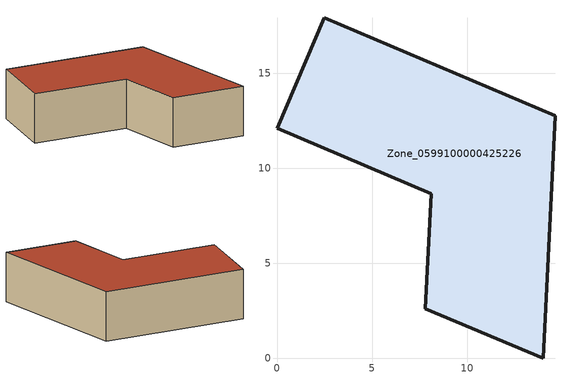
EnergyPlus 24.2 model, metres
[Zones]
Zone_0599100000425226
 floor ground (C_G): 2.48,17.93 14.63,12.76 14,0 7.8,2.62 8.11,8.66 0,12.12 z0
 wall outside (C_F): 14.63,12.76 2.48,17.93 0,12.12 8.11,8.66 7.8,2.62 14,0 14.63,12.76 z0:4.71
 roof outside (C_R): 14,0 14.63,12.76 2.48,17.93 0,12.12 8.11,8.66 7.8,2.62 z4.71
[BUILDING]
Pand.0599100000425226: North Axis=0; Terrain=City; Loads Convergence Tolerance Value=0.04; Temperature Convergence Tolerance Value=0.4; Solar Distribution=FullExterior; Maximum Number of Warmup Days=25; Minimum Number of Warmup Days=1
[Site:Location]
Rotterdam.The.Hague.AP_ZH_NLD Design_Conditions: Latitude=51.96; Longitude=4.45; Time Zone=1; Elevation=-4.5
[SITE:GROUNDTEMPERATURE:BUILDINGSURFACE]
18, 18, 18, 18, 18, 18, 18, 18, 18, 18, 18, 18
[MATERIAL] Thermal Absorptance=0.9; Solar Absorptance=0.7; Visible Absorptance=0.7
Name | Roughness | Thickness | Conductivity | Density | Specific Heat
G.TI.2006-2014 | MediumSmooth | 0.15 | 0.06 | 540 | 1210
F.TI.2006-2014 | Rough | 0.3 | 0.12 | 1920 | 840
R.TI.2006-2014 | MediumRough | 0.2 | 0.08 | 1500 | 1000
[CONSTRUCTION]
C_G: G.TI.2006-2014
C_F: F.TI.2006-2014
C_R: R.TI.2006-2014
[ZONE]
Zone_0599100000425226: Type=1; Multiplier=1; Ceiling Height=Autocalculate; Volume=Autocalculate; Floor Area=autocalculate; Part of Total Floor Area=Yes
[ZONEINFILTRATION:DESIGNFLOWRATE]
Infil_Zone_0599100000425226: Zone or ZoneList or Space or SpaceList=Zone_0599100000425226; Schedule=AlwaysOn; Design Flow Rate Calculation Method=Flow/Area; Flow Rate per Floor Area=0.0015; Constant Term Coefficient=1; Temperature Term Coefficient=0; Velocity Term Coefficient=0; Velocity Squared Term Coefficient=0
[HVACTEMPLATE:ZONE:IDEALLOADSAIRSYSTEM]
Zone_0599100000425226: Maximum Heating Supply Air Temperature=50; Minimum Cooling Supply Air Temperature=13; Maximum Heating Supply Air Humidity Ratio=0.0156; Minimum Cooling Supply Air Humidity Ratio=0.0077; Heating Limit=NoLimit; Cooling Limit=NoLimit; Dehumidification Control Type=ConstantSensibleHeatRatio; Cooling Sensible Heat Ratio=0.7; Dehumidification Setpoint=60; Humidification Control Type=None; Humidification Setpoint=30; Outdoor Air Method=None; Outdoor Air Flow Rate per Person=0.00944; Outdoor Air Flow Rate per Zone Floor Area=0; Outdoor Air Flow Rate per Zone=0; Demand Controlled Ventilation Type=None; Outdoor Air Economizer Type=NoEconomizer; Heat Recovery Type=None; Sensible Heat Recovery Effectiveness=0.7; Latent Heat Recovery Effectiveness=0.65
[ZONECONTROL:THERMOSTAT]
ThermostatControl_Zone_0599100000425226: Zone or ZoneList=Zone_0599100000425226; Control Type Schedule=DualSetpointControlType; Control 1=Thermostat_Zone_0599100000425226; Temperature Difference Between Cutout And Setpoint=0
[THERMOSTATSETPOINT:DUALSETPOINT]
Thermostat_Zone_0599100000425226: Heating Setpoint Temperature Schedule=HeatingSetpoint_Zone_0599100000425226; Cooling Setpoint Temperature Schedule=CoolingSetpoint_Zone_0599100000425226
[SCHEDULE:COMPACT]
HeatingSetpoint_Zone_0599100000425226: Through: 12/31, For: AllDays, Until: 24:00, 21
CoolingSetpoint_Zone_0599100000425226: Through: 12/31, For: AllDays, Until: 24:00, 24
DualSetpointControlType: Through: 12/31, For: AllDays, Until: 24:00, 4
AlwaysOn: Through: 12/31, For: AllDays, Until: 24:00, 1
